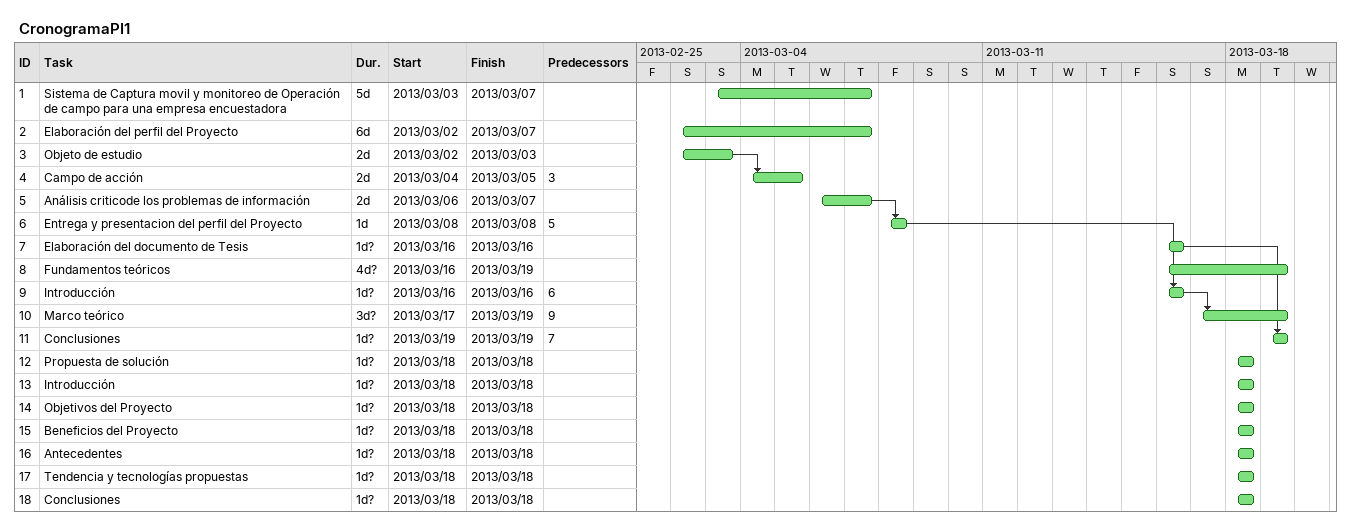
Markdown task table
CronogramaPI1

| ID | Task | Duration | Start | Finish | Predecessors |
|---|---|---|---|---|---|
| 1 | Sistema de Captura movil y monitoreo de Operación de campo para una empresa encuestadora | 5d | 2013-03-03 | 2013-03-07 |  |
| 2 | Elaboración del perfil del Proyecto | 6d | 2013-03-02 | 2013-03-07 |  |
| 3 | Objeto de estudio | 2d | 2013-03-02 | 2013-03-03 |  |
| 4 | Campo de acción | 2d | 2013-03-04 | 2013-03-05 | 3 |
| 5 | Análisis criticode los problemas de información | 2d | 2013-03-06 | 2013-03-07 |  |
| 6 | Entrega y presentacion del perfil del Proyecto | 1d | 2013-03-08 | 2013-03-08 | 5 |
| 7 | Elaboración del documento de Tesis | 1d? | 2013-03-16 | 2013-03-16 |  |
| 8 | Fundamentos teóricos | 4d? | 2013-03-16 | 2013-03-19 |  |
| 9 | Introducción | 1d? | 2013-03-16 | 2013-03-16 | 6 |
| 10 | Marco teórico | 3d? | 2013-03-17 | 2013-03-19 | 9 |
| 11 | Conclusiones | 1d? | 2013-03-19 | 2013-03-19 | 7 |
| 12 | Propuesta de solución | 1d? | 2013-03-18 | 2013-03-18 |  |
| 13 | Introducción | 1d? | 2013-03-18 | 2013-03-18 |  |
| 14 | Objetivos del Proyecto | 1d? | 2013-03-18 | 2013-03-18 |  |
| 15 | Beneficios del Proyecto | 1d? | 2013-03-18 | 2013-03-18 |  |
| 16 | Antecedentes | 1d? | 2013-03-18 | 2013-03-18 |  |
| 17 | Tendencia y tecnologías propuestas | 1d? | 2013-03-18 | 2013-03-18 |  |
| 18 | Conclusiones | 1d? | 2013-03-18 | 2013-03-18 |  |
